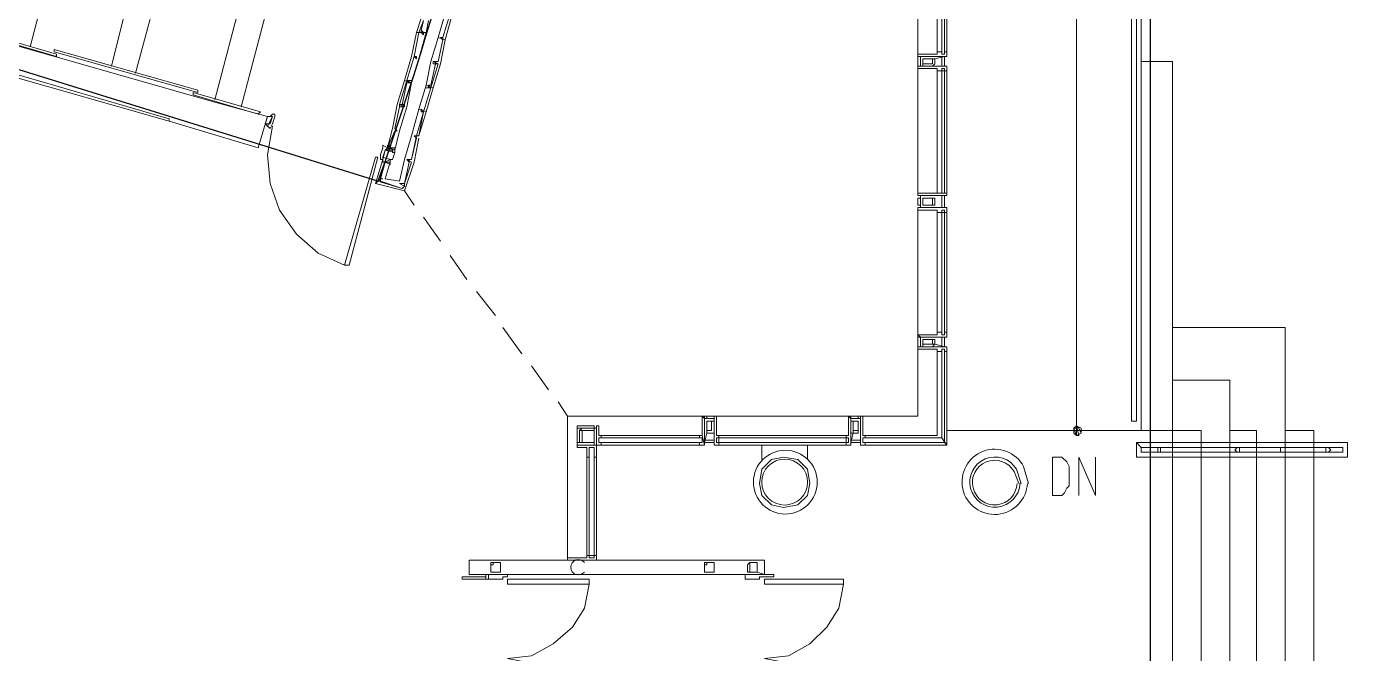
# Model space of a CAD drawing. Header units: metres. Extents: x 3 to 116, y 0 to 119.
# Drawn here: x 88.11 to 102.2, y 49.97 to 56.67 of the extents above; entities that cross this region are included whole.
import ezdxf

# ---------------------------------------------------------------- set-up
doc = ezdxf.new("R2010")
doc.units = ezdxf.units.M
doc.layers.add('Outside', color=7, linetype='Continuous')
doc.layers.add('PDF_Geometry', color=7, linetype='Continuous', transparency=0.8)

msp = doc.modelspace()

# ---------------------------------------------------------------- linework, layer by layer
msp.add_lwpolyline([(77.613, 69.902), (93.986, 69.928, -0.09903), (91.862, 55.013), (75.899, 59.976), (77.613, 69.902)], format="xyb")
at = {"layer": 'Outside'}
msp.add_lwpolyline([(100.096, 5.23), (100.096, 66.704), (97.823, 66.679), (97.823, 88.373), (89.611, 88.424), (89.611, 89.55), (74.594, 89.55), (74.594, 96.457), (76.18, 96.457), (76.18, 96.215), (77.024, 95.408), (78.61, 95.382), (79.48, 96.201), (79.48, 96.508), (81.552, 96.508), (81.552, 98.989), (90.404, 98.913, 0.249522), (91.658, 101.292), (94.011, 101.266), (94.037, 107.022), (92.092, 107.048), (92.092, 118.074), (69.324, 118.074), (69.324, 82.054)], format="xyb", dxfattribs=at)
at = {"layer": 'PDF_Geometry', "lineweight": 5}
for points in [[(89.636, 55.653), (90.583, 55.371), (90.685, 55.704), (90.123, 55.858), (87.513, 56.599), (87.436, 56.318), (89.636, 55.678), (89.636, 55.653), (76.103, 59.516), (76.206, 59.874), (76.231, 59.9), (75.899, 59.976), (76.589, 64.76), (77.255, 69.57), (77.562, 69.57), (77.562, 69.953), (91.632, 69.953), (91.632, 69.902), (91.632, 69.953), (92.63, 69.953), (92.63, 69.595), (77.613, 69.595), (77.613, 69.902), (91.632, 69.902)], [(90.89, 69.544), (90.813, 67.293), (90.66, 65.067), (90.378, 62.842), (90.02, 60.616), (89.56, 58.416), (89.023, 56.241)], [(99.307, 66.679), (99.307, 52.302)], [(99.946, 66.704), (99.997, 66.704), (99.997, 56.292), (99.997, 52.353), (100.33, 52.353), (100.33, 56.292), (99.997, 56.292)], [(91.606, 63.046), (91.555, 62.662), (91.171, 60.386), (90.711, 58.134), (90.123, 55.883)], [(91.964, 62.969), (91.913, 62.611), (91.606, 60.718), (91.248, 58.825), (90.813, 56.958), (90.711, 56.983), (90.404, 55.806)], [(88.153, 56.446), (88.46, 57.623)], [(97.644, 56.241), (97.644, 56.344), (97.618, 56.344), (97.618, 56.241), (97.644, 56.241), (97.618, 56.241), (97.618, 57.699), (97.823, 57.699), (97.823, 57.674), (97.874, 57.674), (97.874, 57.699), (97.9, 57.699), (97.9, 57.674), (97.925, 57.674), (97.925, 57.725), (97.618, 57.725), (97.618, 57.699), (97.618, 57.725)], [(97.925, 57.674), (97.925, 56.395), (97.9, 56.395), (97.9, 57.674), (97.874, 57.674), (97.874, 56.395), (97.823, 56.395), (97.823, 57.674)], [(89.33, 57.392), (89.585, 57.316), (89.688, 57.29), (89.585, 57.316), (89.278, 56.165)], [(92.655, 56.804), (92.578, 56.523), (92.502, 56.548), (92.578, 56.804), (92.655, 56.804), (92.706, 57.06), (92.63, 57.085), (92.578, 56.83)], [(92.578, 56.804), (92.63, 56.804), (92.553, 56.548), (92.527, 56.548), (92.553, 56.548), (92.63, 56.804), (92.578, 56.804), (92.63, 56.804)], [(92.348, 56.727), (92.297, 56.599), (92.348, 56.599), (92.323, 56.599), (92.323, 56.625), (92.348, 56.727), (92.323, 56.625), (92.348, 56.599), (92.297, 56.599), (92.246, 56.344), (92.271, 56.344), (92.246, 56.344), (92.297, 56.599), (92.323, 56.599), (92.348, 56.574), (92.348, 56.599), (92.297, 56.599), (92.323, 56.599), (92.297, 56.599)], [(92.323, 56.753), (92.271, 56.599), (92.374, 56.599), (92.399, 56.727)], [(92.476, 56.292), (92.476, 56.267), (92.502, 56.267), (92.451, 56.292), (92.451, 56.267), (92.476, 56.267), (92.425, 56.037), (92.399, 56.037), (92.425, 56.011), (92.502, 56.267), (92.451, 56.292), (92.502, 56.292), (92.553, 56.523), (92.553, 56.548), (92.527, 56.548), (92.553, 56.523), (92.502, 56.292), (92.451, 56.292), (92.502, 56.292)], [(88.434, 56.369), (88.434, 56.344)], [(97.618, 54.86), (97.618, 54.885), (97.618, 54.86), (97.925, 54.86), (97.925, 54.885), (97.618, 54.885), (97.618, 56.369), (97.618, 56.344), (97.925, 56.344), (97.925, 56.395), (97.9, 56.395), (97.9, 56.369), (97.874, 56.369), (97.874, 56.395), (97.823, 56.395), (97.823, 56.369), (97.618, 56.369), (97.618, 56.216), (97.618, 56.241), (97.925, 56.241), (97.925, 56.19), (97.9, 56.19), (97.9, 56.216), (97.874, 56.216), (97.874, 56.19), (97.823, 56.19), (97.823, 56.216), (97.618, 56.216)], [(97.9, 56.344), (97.9, 56.241), (97.874, 56.241), (97.874, 56.344), (97.9, 56.344), (97.797, 56.318), (97.797, 56.267), (97.772, 56.241), (97.797, 56.267), (97.772, 56.241), (97.669, 56.241), (97.669, 56.267), (97.669, 56.241), (97.669, 56.318), (97.797, 56.318), (97.772, 56.318), (97.772, 56.267), (97.669, 56.267), (97.669, 56.318), (97.772, 56.318)], [(92.502, 56.267), (92.476, 56.267)], [(92.169, 56.088), (92.169, 56.088)], [(92.169, 56.088), (92.169, 56.088)], [(97.925, 56.19), (97.925, 54.885), (97.9, 54.885), (97.9, 56.19), (97.874, 56.19), (97.874, 54.885), (97.823, 54.885), (97.823, 56.19)], [(89.892, 55.96), (89.892, 55.934)], [(92.374, 55.755), (92.451, 56.011), (92.374, 56.037), (92.297, 55.781)], [(92.297, 55.499), (92.374, 55.755), (92.297, 55.781), (92.22, 55.499), (92.144, 55.244), (92.092, 55.013), (91.939, 55.039), (91.99, 55.218), (91.99, 55.244), (91.99, 55.218), (91.913, 55.218), (91.913, 55.269), (91.99, 55.244), (91.939, 55.218), (91.99, 55.218), (91.99, 55.192), (91.939, 55.218)], [(92.041, 55.576), (92.067, 55.551), (92.041, 55.576), (92.092, 55.806), (92.144, 55.806), (92.092, 55.832), (92.092, 55.806), (92.041, 55.576), (92.067, 55.551), (92.041, 55.551), (91.99, 55.371), (92.041, 55.371), (92.041, 55.346), (91.99, 55.371), (91.939, 55.346), (92.041, 55.32), (91.939, 55.346), (91.964, 55.371), (91.964, 55.397), (91.99, 55.397), (91.964, 55.371), (92.041, 55.346), (92.041, 55.32)], [(92.118, 55.832), (92.092, 55.832), (92.144, 55.806), (92.092, 55.832), (92.118, 55.832), (92.118, 55.806)], [(90.711, 55.576), (90.685, 55.602), (90.711, 55.576), (90.737, 55.627), (90.762, 55.704), (90.762, 55.73), (90.737, 55.73), (90.711, 55.704), (90.737, 55.704), (90.685, 55.602), (90.66, 55.627), (90.711, 55.627), (90.737, 55.704), (90.685, 55.704), (90.66, 55.627), (90.685, 55.704), (90.66, 55.627), (90.685, 55.704)], [(92.348, 55.755), (92.348, 55.755)], [(92.348, 55.755), (92.348, 55.755)], [(91.504, 54.118), (91.223, 54.246), (90.992, 54.45), (90.813, 54.706), (90.711, 54.988), (90.685, 55.295), (90.737, 55.602)], [(92.041, 55.551), (92.067, 55.551), (92.041, 55.551), (91.964, 55.371)], [(92.041, 55.551), (92.041, 55.551)], [(92.195, 55.218), (92.195, 55.244), (92.22, 55.244), (92.169, 55.244), (92.22, 55.244), (92.271, 55.499), (92.246, 55.499), (92.271, 55.474), (92.22, 55.244), (92.169, 55.244), (92.22, 55.244), (92.195, 55.244)], [(91.888, 55.244), (91.913, 55.244), (91.888, 55.244), (91.888, 55.295), (91.913, 55.371), (91.913, 55.397), (91.964, 55.371), (91.939, 55.346), (91.913, 55.244), (91.837, 54.988)], [(92.144, 54.911), (92.246, 55.218), (92.297, 55.474)], [(91.99, 55.244), (92.016, 55.244), (91.99, 55.244), (91.913, 55.269), (91.939, 55.346), (92.016, 55.346), (92.016, 55.32), (92.041, 55.32), (92.016, 55.244)], [(92.092, 54.988), (92.144, 54.988), (92.22, 55.218), (92.169, 55.244), (92.195, 55.218), (92.144, 54.988), (92.092, 54.988), (92.144, 54.962), (92.144, 54.988), (92.144, 54.962)], [(92.246, 54.757), (92.144, 54.911), (91.837, 54.988), (91.888, 55.039), (91.888, 55.013), (92.118, 54.937), (92.144, 54.962), (92.118, 54.937), (91.862, 55.013)], [(91.888, 55.039), (91.888, 55.039)], [(97.644, 54.732), (97.644, 54.86), (97.644, 54.834), (97.618, 54.834), (97.618, 54.757), (97.644, 54.757), (97.618, 54.757), (97.618, 54.834)], [(97.797, 54.809), (97.797, 54.757), (97.772, 54.757), (97.797, 54.757), (97.669, 54.757), (97.669, 54.834), (97.669, 54.809), (97.669, 54.834), (97.797, 54.834), (97.797, 54.809), (97.797, 54.834), (97.772, 54.834), (97.772, 54.757), (97.669, 54.757), (97.669, 54.834), (97.772, 54.834), (97.772, 54.809)], [(97.618, 54.732), (97.618, 54.706), (97.618, 54.732), (97.925, 54.732), (97.925, 54.681), (97.9, 54.681), (97.9, 54.706), (97.874, 54.706), (97.874, 54.681), (97.823, 54.681), (97.823, 54.706), (97.618, 54.706), (97.618, 53.376)], [(97.925, 54.681), (97.925, 53.402), (97.9, 53.402), (97.9, 54.681), (97.874, 54.681), (97.874, 53.402), (97.823, 53.402), (97.823, 54.681)], [(92.527, 54.374), (92.348, 54.63)], [(92.809, 53.964), (92.63, 54.22)], [(93.116, 53.581), (92.911, 53.837)], [(93.397, 53.171), (93.192, 53.453)], [(96.979, 52.481), (96.979, 52.506), (96.902, 52.506), (96.902, 52.481), (97.004, 52.481), (96.902, 52.481), (96.876, 52.506), (96.876, 52.302), (96.851, 52.302), (96.851, 52.276), (96.876, 52.276), (96.876, 52.225), (96.851, 52.225), (96.851, 52.199), (96.902, 52.199), (96.902, 52.506), (96.876, 52.506), (97.03, 52.506), (97.03, 52.302), (97.055, 52.302), (97.055, 52.276), (97.03, 52.276), (97.03, 52.225), (97.055, 52.225), (97.055, 52.199), (97.004, 52.199), (97.004, 52.506), (97.03, 52.506), (97.618, 52.506), (97.618, 53.223), (97.618, 53.248), (97.925, 53.248), (97.925, 53.197), (97.9, 53.197), (97.9, 53.223), (97.874, 53.223), (97.874, 53.197), (97.823, 53.197), (97.823, 53.223), (97.618, 53.223), (97.618, 53.376), (97.618, 53.35), (97.925, 53.35), (97.925, 53.402), (97.9, 53.402), (97.9, 53.376), (97.874, 53.376), (97.874, 53.402), (97.823, 53.402), (97.823, 53.376), (97.618, 53.376), (97.644, 53.35), (97.644, 53.248), (97.618, 53.248), (97.618, 53.35), (97.644, 53.35), (97.618, 53.35), (97.618, 53.248)], [(101.532, 47.032), (101.532, 45.318), (101.532, 53.453), (100.33, 53.453)], [(97.9, 53.248), (97.9, 53.35), (97.874, 53.35), (97.874, 53.248), (97.9, 53.248), (97.797, 53.274), (97.797, 53.325), (97.669, 53.325), (97.669, 53.248), (97.772, 53.248), (97.797, 53.274), (97.772, 53.274), (97.772, 53.325), (97.669, 53.325), (97.669, 53.274), (97.772, 53.274)], [(97.925, 53.197), (97.925, 52.199), (97.874, 52.276), (97.874, 53.197), (97.823, 53.197), (97.823, 52.302), (97.03, 52.302)], [(97.055, 52.276), (97.874, 52.276), (97.9, 52.225), (97.055, 52.225), (97.055, 52.199), (97.925, 52.199), (97.9, 52.225), (97.9, 53.197)], [(93.679, 52.788), (93.499, 53.043)], [(100.33, 52.89), (100.944, 52.89), (100.944, 45.318)], [(93.781, 52.66), (93.883, 52.506)], [(95.316, 52.506), (93.883, 52.506), (93.883, 50.997)], [(94.19, 52.378), (93.986, 52.378), (93.986, 52.199), (93.986, 52.225), (94.165, 52.225), (94.165, 52.199), (94.165, 52.404), (93.986, 52.404), (93.986, 52.225)], [(94.19, 52.404), (94.216, 52.404), (94.19, 52.404), (94.19, 52.199), (94.241, 52.199), (94.241, 52.225), (94.216, 52.225), (94.216, 52.276), (94.241, 52.276), (94.241, 52.302), (94.216, 52.302), (94.216, 52.404)], [(95.444, 52.506), (95.469, 52.506), (95.444, 52.506), (95.444, 52.199), (95.495, 52.199), (95.495, 52.225), (95.469, 52.225), (95.469, 52.276), (95.495, 52.276), (95.495, 52.302), (95.469, 52.302), (95.469, 52.506), (95.316, 52.506), (95.341, 52.506), (95.341, 52.199), (95.29, 52.199), (95.29, 52.225), (95.316, 52.225), (95.316, 52.276), (95.29, 52.276), (95.29, 52.302), (95.316, 52.302), (95.316, 52.506), (95.341, 52.481), (95.444, 52.481), (95.444, 52.506), (95.367, 52.506), (95.367, 52.481)], [(95.444, 52.225), (95.341, 52.225), (95.444, 52.225), (95.444, 52.25), (95.341, 52.25), (95.341, 52.225), (95.367, 52.327), (95.444, 52.327), (95.444, 52.455), (95.367, 52.455), (95.367, 52.327), (95.367, 52.353), (95.418, 52.353), (95.418, 52.455), (95.367, 52.455), (95.367, 52.353)], [(96.876, 52.506), (95.469, 52.506)], [(97.004, 52.225), (96.902, 52.225), (97.004, 52.225), (97.004, 52.25), (96.902, 52.25), (96.902, 52.225), (96.927, 52.327), (96.979, 52.327), (96.979, 52.455), (96.902, 52.455), (96.902, 52.327), (96.927, 52.327), (96.927, 52.353), (96.979, 52.353), (96.979, 52.455), (96.927, 52.455), (96.927, 52.353)], [(99.358, 52.378), (99.358, 52.353), (99.358, 52.378), (99.307, 52.404), (99.281, 52.378), (99.281, 52.327), (99.307, 52.302), (99.358, 52.327), (99.358, 52.378), (99.358, 52.327), (99.332, 52.378), (99.307, 52.404), (99.332, 52.302), (99.307, 52.302), (99.307, 52.378), (99.281, 52.378), (99.307, 52.302), (99.281, 52.327), (99.281, 52.378)], [(94.165, 52.353), (94.165, 52.378), (94.165, 52.225), (94.011, 52.225), (94.037, 52.225), (94.011, 52.225), (94.011, 52.353), (94.037, 52.378), (94.011, 52.353), (94.165, 52.353), (94.165, 52.225), (94.037, 52.225), (94.037, 52.353)], [(94.165, 52.378), (94.037, 52.378)], [(94.241, 52.199), (95.341, 52.199), (95.316, 52.302), (94.216, 52.302)], [(95.316, 52.276), (94.216, 52.276), (94.216, 52.225), (95.316, 52.225)], [(95.495, 52.199), (96.851, 52.199), (96.851, 52.302), (95.495, 52.302), (95.495, 52.225), (96.851, 52.225), (96.851, 52.276), (95.495, 52.276)], [(97.925, 52.353), (100.279, 52.353)], [(100.33, 45.318), (100.33, 52.353), (100.637, 52.353), (100.637, 45.318)], [(101.225, 45.318), (101.225, 52.353), (100.944, 52.353)], [(101.532, 52.353), (101.839, 52.353), (101.839, 45.318)], [(93.986, 52.225), (93.986, 52.225)], [(93.986, 52.199), (93.986, 52.174), (93.986, 52.199), (94.19, 52.199), (94.19, 52.071), (94.165, 52.071), (94.165, 52.174), (94.113, 52.174), (94.113, 52.071), (94.088, 52.071), (94.088, 52.174), (93.986, 52.174)], [(94.165, 52.199), (94.19, 52.199)], [(95.341, 52.225), (95.341, 52.225)], [(95.955, 52.148), (95.955, 52.199), (95.955, 52.046)], [(96.441, 52.199), (96.441, 52.046)], [(99.997, 52.174), (102.146, 52.174), (102.146, 52.122), (99.997, 52.122), (99.997, 52.174), (99.946, 52.225), (102.197, 52.225), (102.197, 52.071), (99.946, 52.071), (99.946, 52.225)], [(100.202, 52.174), (100.202, 52.148), (100.202, 52.174), (100.176, 52.174), (100.176, 52.122), (100.202, 52.122), (100.202, 52.148)], [(100.33, 52.174), (100.33, 52.122)], [(100.637, 52.122), (100.637, 52.174)], [(100.944, 52.174), (100.944, 52.122)], [(101.225, 52.122), (101.225, 52.174)], [(101.481, 52.174), (101.481, 52.122)], [(101.839, 52.122), (101.839, 52.174)], [(94.088, 51.022), (94.088, 52.071), (94.113, 52.071), (94.113, 51.022), (94.165, 51.022), (94.165, 52.071), (94.19, 52.071), (94.19, 51.022)], [(99.332, 51.662), (99.332, 52.071), (99.511, 51.662), (99.511, 52.071)], [(95.981, 50.818), (95.981, 50.971), (93.883, 50.971), (92.834, 50.971), (92.834, 50.818), (95.981, 50.818), (95.904, 50.843), (95.827, 50.843), (95.904, 50.843), (95.904, 50.946), (95.827, 50.946), (95.802, 50.92), (95.802, 50.843), (95.904, 50.843), (95.904, 50.946), (95.827, 50.946), (95.827, 50.843)], [(93.167, 50.843), (93.09, 50.843), (93.167, 50.843), (93.167, 50.946), (93.065, 50.946), (93.065, 50.843), (93.167, 50.843), (93.167, 50.946), (93.09, 50.946), (93.09, 50.92), (93.065, 50.92), (93.065, 50.843), (93.09, 50.843)], [(93.039, 50.767), (93.013, 50.767)], [(93.244, 50.792), (93.244, 50.818), (93.244, 50.792), (93.192, 50.792), (93.192, 50.767), (93.039, 50.767), (93.039, 50.818), (93.244, 50.818)], [(93.09, 50.818), (93.09, 50.818)], [(93.167, 50.818), (93.167, 50.818)], [(93.218, 50.818), (95.776, 50.818)], [(93.218, 50.818), (93.218, 50.818)], [(94.113, 49.053), (93.244, 49.053), (93.244, 49.104), (94.113, 49.104), (94.113, 49.053), (94.113, 49.104), (94.062, 49.36), (93.934, 49.564), (93.73, 49.743), (93.499, 49.871), (93.244, 49.922), (93.499, 49.948), (93.73, 50.076), (93.934, 50.255), (94.062, 50.46), (94.113, 50.715), (94.113, 50.767), (94.113, 50.715), (93.244, 50.715), (93.244, 50.767), (94.113, 50.767)], [(93.244, 50.767), (93.244, 50.715)], [(95.776, 50.818), (95.776, 50.818)], [(95.827, 50.818), (95.827, 50.818)], [(95.904, 50.818), (95.904, 50.818)], [(96.825, 49.053), (95.981, 49.053), (95.981, 49.104), (96.825, 49.104), (96.825, 49.053), (96.825, 49.104), (96.774, 49.36), (96.646, 49.564), (96.467, 49.743), (96.237, 49.871), (95.981, 49.922), (96.237, 49.948), (96.467, 50.076), (96.646, 50.255), (96.774, 50.46), (96.825, 50.715), (96.825, 50.767), (96.825, 50.715), (95.981, 50.715), (95.981, 50.767), (96.825, 50.767)], [(95.981, 50.767), (95.981, 50.715)]]:
    msp.add_lwpolyline(points, dxfattribs=at)
for points in [[(99.946, 52.455), (99.895, 52.455), (99.895, 67.011), (99.946, 67.011)], [(87.641, 56.574), (88.434, 56.344), (88.434, 56.369), (87.641, 56.599)], [(92.297, 56.318), (92.22, 56.062), (92.144, 56.088), (92.22, 56.344), (92.271, 56.599), (92.374, 56.599)], [(92.425, 56.292), (92.374, 56.037), (92.451, 56.011), (92.527, 56.267), (92.578, 56.523), (92.502, 56.548)], [(92.553, 56.548), (92.527, 56.548)], [(88.409, 56.395), (89.943, 55.96), (89.943, 55.985), (88.409, 56.42)], [(92.169, 56.088), (92.22, 56.088), (92.169, 56.088), (92.246, 56.344), (92.271, 56.318), (92.271, 56.344), (92.246, 56.344), (92.169, 56.088), (92.195, 56.088), (92.195, 56.062), (92.22, 56.062), (92.195, 56.062), (92.169, 56.088), (92.092, 55.832), (92.144, 55.806), (92.144, 55.832), (92.118, 55.832), (92.169, 56.062), (92.22, 56.062), (92.195, 56.062), (92.22, 56.062)], [(92.246, 56.344), (92.271, 56.344)], [(92.092, 55.551), (92.041, 55.346), (91.964, 55.371), (92.016, 55.576), (92.067, 55.832), (92.144, 56.088), (92.22, 56.062), (92.169, 55.806)], [(89.892, 55.934), (90.583, 55.73), (90.609, 55.755), (89.892, 55.96)], [(92.348, 55.755), (92.323, 55.755), (92.323, 55.781), (92.348, 55.755), (92.425, 56.011), (92.374, 56.011), (92.399, 56.011), (92.374, 56.011), (92.425, 56.011), (92.348, 55.755), (92.323, 55.755), (92.348, 55.755), (92.297, 55.499), (92.246, 55.499), (92.271, 55.499), (92.348, 55.755), (92.323, 55.755)], [(92.425, 56.011), (92.399, 56.037), (92.399, 56.011)], [(92.271, 55.499), (92.246, 55.499)], [(91.862, 55.269), (91.837, 55.269), (91.504, 54.118), (91.555, 54.118)], [(91.913, 55.039), (91.888, 55.039), (91.888, 55.064), (91.939, 55.218), (91.888, 55.039)], [(97.874, 54.732), (97.874, 54.86), (97.9, 54.86), (97.9, 54.732)], [(101.046, 52.148), (101.046, 52.174), (101.021, 52.174), (100.995, 52.148), (101.021, 52.122), (101.046, 52.122)], [(102.018, 52.148), (101.993, 52.174), (101.967, 52.174), (101.967, 52.122), (101.993, 52.122)], [(96.467, 51.79), (96.441, 51.662), (96.339, 51.56), (96.186, 51.534), (96.058, 51.56), (95.955, 51.662), (95.93, 51.79), (95.955, 51.943), (96.058, 52.046), (96.186, 52.071), (96.339, 52.046), (96.441, 51.943)], [(99.051, 51.662), (99.051, 52.071), (99.153, 52.071), (99.204, 52.02), (99.23, 51.969), (99.23, 51.764), (99.204, 51.739), (99.179, 51.688), (99.153, 51.662)], [(93.883, 50.997), (93.883, 50.971), (94.19, 50.971), (94.19, 51.022), (94.165, 51.022), (94.165, 50.997), (94.113, 50.997), (94.113, 51.022), (94.088, 51.022), (94.088, 50.997)], [(95.367, 50.843), (95.444, 50.843), (95.444, 50.946), (95.341, 50.946), (95.341, 50.843), (95.444, 50.843), (95.444, 50.946), (95.367, 50.946), (95.367, 50.92), (95.341, 50.92), (95.341, 50.843)], [(92.834, 50.792), (92.758, 50.792), (92.758, 50.767), (93.013, 50.767), (93.013, 50.792)], [(93.013, 50.767), (93.013, 50.818), (93.039, 50.818), (93.039, 50.767)], [(95.981, 50.818), (96.083, 50.818), (96.083, 50.792), (95.93, 50.792), (95.93, 50.767), (95.776, 50.767), (95.776, 50.818)]]:
    msp.add_lwpolyline(points, close=True, dxfattribs=at)
for points in [[(98.784, 51.79, -7.463221), (98.744, 51.969), (98.795, 51.79)], [(98.706, 51.791, -6.68129), (98.667, 51.943), (98.718, 51.79)], [(98.674, 51.79, -7.082447), (98.642, 51.918), (98.693, 51.79)]]:
    msp.add_lwpolyline(points, format="xyb", dxfattribs=at)
for centre, radius in [((96.204, 51.803), 0.34), ((96.197, 51.803), 0.245)]:
    msp.add_circle(centre, radius, dxfattribs=at)
msp.add_arc((93.998, 50.895), 0.0819, 38.6598, 321.3402, dxfattribs=at)

doc.saveas('drawing.dxf')
